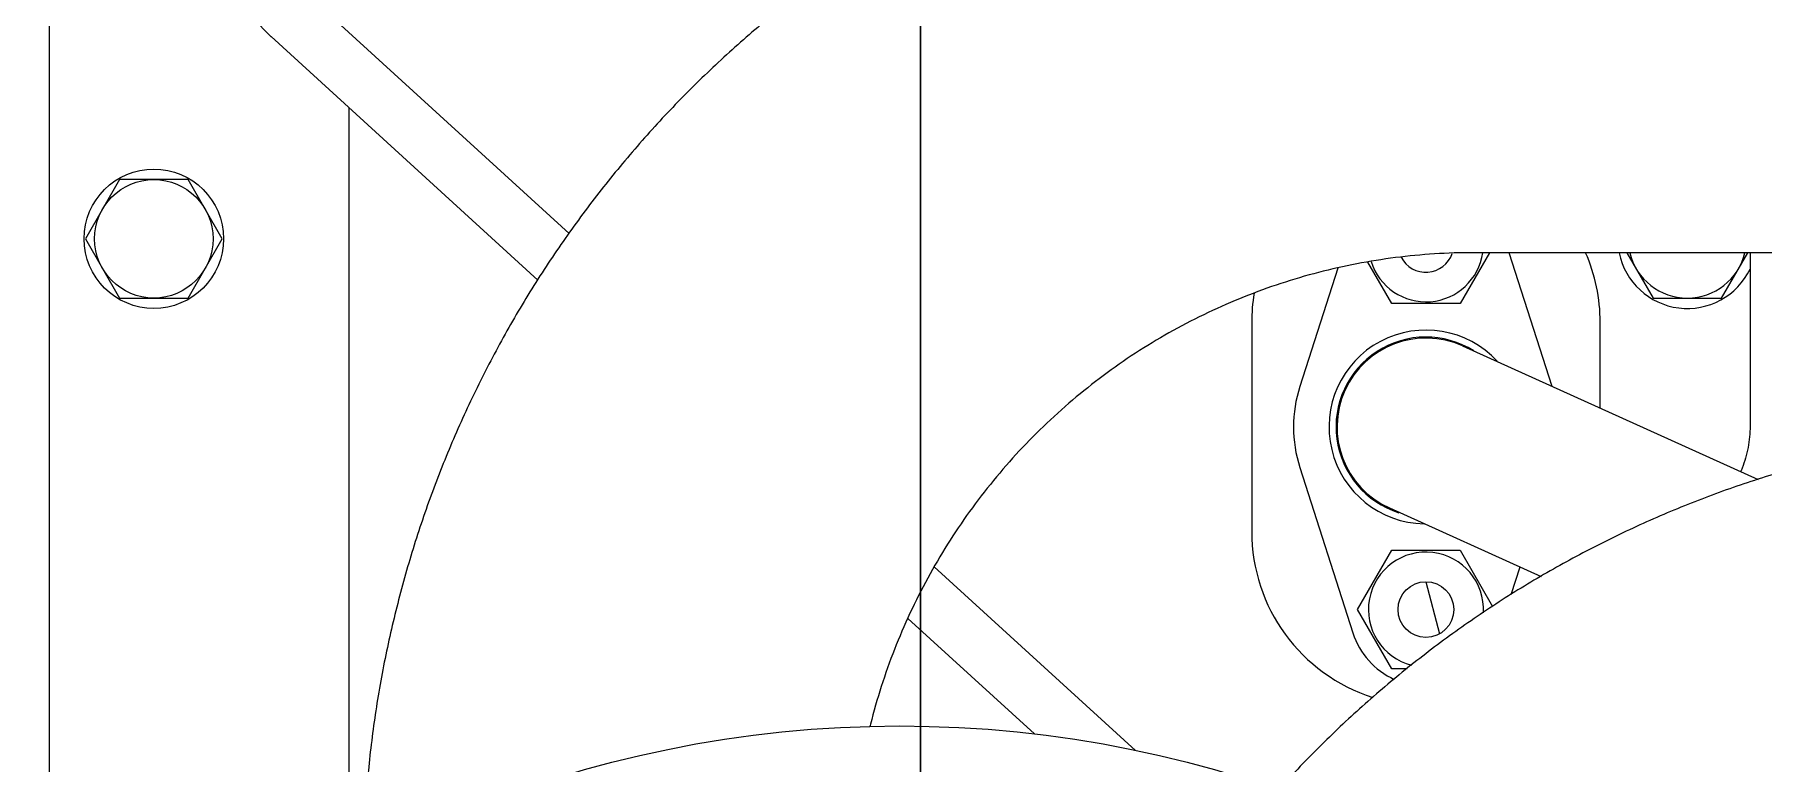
# Model space of a CAD drawing. Header units: millimetres. Extents: x 156850 to 204135, y 56350 to 74150.
# Drawn here: x 158472.9 to 158720.9, y 62362.7 to 62467.3 of the extents above; entities that cross this region are included whole.
import ezdxf

# ---------------------------------------------------------------- set-up
doc = ezdxf.new("R2010")
doc.units = ezdxf.units.MM
doc.header["$LTSCALE"] = 150
doc.linetypes.add('X-2F-PLAN$0$CENTER', pattern=[2, 1.25, -0.25, 0.25, -0.25])
doc.layers.add('-----33 Equipment', color=5, linetype='Continuous')

# ---------------------------------------------------------------- blocks, each defined once
blk = doc.blocks.new('X-2F-PLAN$0$A$C73FA2420')
at = {"color": 0, "linetype": 'Continuous'}
for p, q in [((2766.98, 963.28), (2587.18, 963.28)), ((2683.73, 958.09), (2675.23, 953.19)), ((2692.23, 953.19), (2683.73, 958.09)), ((2675.23, 953.19), (2675.23, 943.37)), ((2692.23, 943.37), (2692.23, 953.19)), ((2675.23, 943.37), (2683.73, 938.46)), ((2683.73, 938.46), (2692.23, 943.37)), ((2677.78, 893.21), (2712.73, 931.46)), ((2684.49, 888.7), (2718.63, 926.07)), ((2593.68, 920.28), (2702.51, 920.28)), ((2612.69, 821.96), (2629.27, 840.11)), ((2610.29, 807.47), (2636.64, 836.32)), ((2671.73, 790.78), (2641.73, 790.78)), ((2650.93, 783.87), (2627.18, 776.25)), ((2679.52, 778.42), (2662.54, 783.87)), ((2622.03, 770.69), (2630.53, 775.59)), ((2630.53, 775.59), (2639.03, 770.69)), ((2674.43, 770.69), (2680.39, 774.12)), ((2622.03, 768.47), (2622.03, 770.69)), ((2645.11, 771.03), (2635.28, 749.25)), ((2639.03, 770.69), (2639.03, 760.87)), ((2674.43, 760.87), (2674.43, 770.69)), ((2634.52, 765.82), (2627.06, 763.82)), ((2639.03, 760.87), (2630.96, 756.21)), ((2668.35, 760.53), (2649.19, 718.11)), ((2681.73, 756.66), (2674.43, 760.87)), ((2681.73, 502.62), (2681.73, 758.94)), ((2632.69, 753.54), (2636.64, 752.27)), ((2662.55, 747.69), (2681.73, 753.84)), ((2659.43, 740.78), (2671.73, 740.78)), ((2681.73, 736.94), (2675.23, 733.19)), ((2675.23, 733.19), (2675.23, 723.37)), ((2675.23, 723.37), (2681.73, 719.62)), ((2681.73, 719.28), (2656.83, 719.28))]:
    blk.add_line(p, q, dxfattribs=at)
at = {"color": 0, "linetype": 'X-2F-PLAN$0$CENTER', "ltscale": 6}
blk.add_line((0, 838.28), (3617.46, 838.28), dxfattribs=at)
at = {"color": 0, "linetype": 'Continuous'}
for centre, radius in [((2448.73, 841.29), 165.1), ((2683.73, 948.28), 10), ((2683.73, 948.28), 8.5), ((2630.53, 765.78), 4)]:
    blk.add_circle(centre, radius, dxfattribs=at)
for centre, radius, start, end in [((2730.44, 915.28), 24, 90, 137.5878), ((2641.73, 765.78), 25, 90, 162.2214), ((2671.73, 765.78), 25, 80.3416, 90), ((2656.73, 765.78), 19, 72.2212, 107.7788), ((2656.73, 765.78), 13.9, 312.6461, 178.9257), ((2656.73, 765.78), 12.9, 327.9017, 162.4359), ((2656.73, 765.78), 12.75, 335.6903, 155.6903), ((2630.53, 765.78), 11, 107.7788, 155.6487), ((2630.53, 765.78), 8.25, 266.873, 165.5834), ((2682.93, 765.78), 8.25, 107.4388, 261.6345), ((2682.93, 765.78), 4, 117.3223, 251.0789), ((2671.73, 765.78), 25, 270, 293.5856), ((2683.73, 728.28), 10, 101.5659, 244.2961), ((2683.73, 728.28), 8.5, 103.6216, 256.3784)]:
    blk.add_arc(centre, radius, start, end, dxfattribs=at)
for points, start_tangent, end_tangent in [([(2736.75, 826.27), (2733.11, 833.54), (2728.85, 841.05), (2724.19, 848.32), (2719.14, 855.33), (2713.71, 862.06), (2707.92, 868.48), (2701.8, 874.59), (2695.35, 880.35), (2688.59, 885.76), (2681.56, 890.8), (2674.25, 895.45), (2666.71, 899.7), (2658.94, 903.54), (2650.98, 906.95), (2642.85, 909.93), (2634.56, 912.46), (2626.15, 914.55), (2617.63, 916.18), (2609.04, 917.34), (2600.4, 918.04), (2594.78, 918.25)], (-0.424015, 0.905655), (-0.99982, 0.018948)), ([(2681.73, 758.94), (2681.56, 764.56), (2681.02, 770.15), (2680.13, 775.71), (2678.9, 781.19), (2677.31, 786.59), (2675.39, 791.87), (2673.14, 797.03), (2670.57, 802.03), (2667.69, 806.87), (2664.5, 811.51), (2661.03, 815.94), (2657.29, 820.15), (2653.29, 824.12), (2649.04, 827.82), (2644.58, 831.26), (2639.9, 834.41), (2635.04, 837.26), (2630, 839.8), (2624.82, 842.02), (2619.5, 843.92), (2614.08, 845.48), (2613.74, 845.57)], (0, 1), (-0.970075, 0.242807)), ([(2656.73, 670.35), (2656.5, 678.89), (2655.8, 687.39), (2654.63, 695.85), (2653.01, 704.24), (2650.92, 712.53), (2648.39, 720.69), (2645.41, 728.71), (2641.99, 736.56), (2638.15, 744.22), (2633.9, 751.66), (2629.24, 758.87), (2624.19, 765.82), (2618.77, 772.49), (2612.99, 778.86), (2606.87, 784.91), (2604.63, 786.97)], (0, 1), (-0.742794, 0.66952)), ([(2656.83, 719.28), (2655.29, 719.35), (2653.77, 719.57), (2652.27, 719.93), (2650.82, 720.43), (2650.33, 720.63)], (-1, 0), (-0.916692, 0.399595))]:
    blk.add_spline(points, degree=3, dxfattribs=dict(at, start_tangent=start_tangent, end_tangent=end_tangent))
blk = doc.blocks.new('X-2F-PLAN$0$zw$C47F')
at = {"layer": '-----33 Equipment', "ltscale": 0.02}
blk.add_line((6191.5, 1686.3), (5488.71, 1686.3), dxfattribs=at)
at = {"layer": '-----33 Equipment'}
blk.add_blockref('X-2F-PLAN$0$A$C73FA2420', (2898.05, 848.02), dxfattribs=at)

msp = doc.modelspace()

# ---------------------------------------------------------------- block references
at = {"layer": '-----33 Equipment', "rotation": 90.00000000000001}
msp.add_blockref('X-2F-PLAN$0$zw$C47F', (160286.3, 56856.22), dxfattribs=at)

doc.saveas('drawing.dxf')
